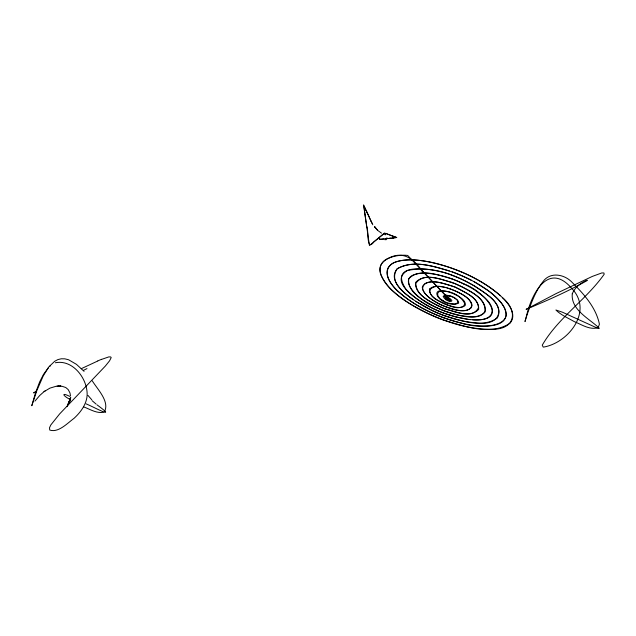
<?xml version="1.0" encoding="UTF-8"?>
<svg xmlns="http://www.w3.org/2000/svg" width="636" height="636" viewBox="0 0 636 636"><rect width="100%" height="100%" fill="white"/><g stroke="black" fill="none" stroke-linecap="round" stroke-linejoin="round"><path stroke-width="0.95" d="M67.058 406.65L70.501 397.969L69.698 401.117L70.222 399.026M70.23 399.448L68.895 403.057L70.779 397.58M69.133 402.318L69.857 400.744L67.925 404.782L70.047 400.124M69.666 401.292L67.416 405.514M34.932 401.101L39.718 395.505L44.003 391.681L49.902 388.143L55.928 386.314M429.968 288.633C434.221 284.833 440.724 286.653 445.749 287.583M104.527 411.595C109.75 401.419 97.515 389.359 92.284 380.861M48.582 367.473L43.598 374.23L39.678 381.839L35.378 393.183L31.8 405.712L36.944 390.377L43.153 376.075L48.845 366.885L54.744 361.24L57.932 359.579L61.271 358.784L64.8 358.831L68.616 359.769L76.463 364.356L84.079 371.345M49.552 366.511L50.578 365.605M445.176 297.72L446.456 296.622L445.136 296.082L445.176 297.72L446.838 299.524L448.976 300.709L450.336 300.733L450.137 299.532C440.04 290.62 431.645 280.071 421.938 270.705C413.702 259.098 403.566 250.568 388.898 257.993C371.758 265.148 383.238 282.933 392.825 291.018C403.2 300.216 415.197 307.593 427.758 313.453M45.14 390.886L44.003 391.681M374.413 241.434L384.311 233.42L386.036 233.484L393.199 236.298M374.127 241.608C365.962 252.619 368.967 230.2 366.71 226.265M35.95 391.331L33.565 392.865L35.855 392.293M83.364 370.414L86.989 368.578M81.233 368.705L97.721 361.025M395.974 237.57L392.134 238.023M101.386 359.459L108.788 356.907L110.656 356.931L111.205 357.575L109.575 360.811L105.314 366.09L59.665 413.893L50.864 424.896L49.505 427.742L49.727 430.055C58.369 433.029 67.4 423.194 74.054 418.321C80.589 412.271 86.504 404.512 87.132 395.322C87.8 378.969 72.989 359.197 55.388 362.759M445.136 296.082L447.14 295.358L450.646 295.923L454.43 297.624L457.141 299.914L457.904 302.084L456.608 303.579C440.637 307.904 425.174 284.697 449.469 292.186M103.342 412.279C96.418 413.543 89.946 409.194 83.65 406.881M443.117 296.551L445.224 296.098L445.502 297.457M448.086 296.964L449.278 296.734M383.675 238.945L380.304 239.287L378.412 237.435M388.183 238.532L390.735 238.134M56.795 386.195L60.746 386.052M387.292 238.643L385.146 238.786M445.955 296.034L447.426 295.907L445.812 295.009M58.464 386.076L56.85 386.1M60.857 386.124L58.52 386.036M472.635 319.821C480.085 320.457 491.731 319.829 492.423 310.233C491.024 300.756 481.77 295.454 474.822 290.048C459.828 280.778 442.791 274.211 425.079 273.114C390.289 273.607 418.345 300.248 433.267 306.083C442.863 310.432 452.657 314.828 463.262 315.917C470.6 316.998 481.5 319.002 485.26 310.662C484.632 295.7 466.093 289.205 454.581 283.418C443.205 280.325 423.87 271.047 415.721 283.616C416.826 297.545 433.68 303.253 444.604 308.706C454.661 311.091 472.31 320.027 478.542 307.57C477.302 296.01 463.708 292.329 455.145 286.979C445.566 284.403 434.666 279.156 424.967 283.569L423.012 285.946L422.67 288.927C425.023 296.122 432.281 299.969 438.49 303.499M59.999 386.068L61.469 386.203M469.996 319.534C512.656 323.374 484.497 291.113 463.938 283.966M470.409 319.646C446.711 316.474 422.972 306.687 406.094 289.388C385.75 259.011 439.5 269.537 452.244 275.452A146.359 141.017 -34.5 0 1 463.525 280.142M385.432 234.708L384.828 234.549M468.104 319.383L455.63 316.887L445.041 313.532M384.987 234.628L385.4 234.7M62.201 386.314L65.786 387.531L68.219 389.622L70 392.984L70.485 395.95M449.048 295.621L445.629 295.199L443.594 295.955A0.978 0.954 89.8 0 0 443.419 296.376L443.88 297.735L445.415 299.166M449.342 300.995C454.136 302.688 450.996 297.966 449.509 299.643L407.724 255.457C396.252 253.971 375.041 259.106 380.861 274.8C389.59 293.347 409.059 303.849 426.557 312.769C446.44 322.285 468.239 329.305 490.467 329.233C514.842 330.521 519.111 311.425 502.384 297.592M446.973 287.901L450.709 289.062M449.072 303.245L454.875 304.318L458.405 303.324A1.471 1.375 -13.3 0 0 458.691 302.728L457.817 300.462L454.438 297.799M448.801 305.487C453.834 306.759 460.424 309.255 464.98 305.63A2.496 2.369 -19.8 0 0 465.433 304.596C465.17 299.747 459.868 297.179 456.203 294.953M449.366 270.904C432.973 266.293 413.177 259.504 397.246 268.694C387.348 280.428 404.631 293.363 413.297 299.755M393.358 236.354L396.18 237.315A5.144 0.716 -0.4 0 1 395.815 237.562M451.473 282.257C440.605 279.371 424.633 272.709 415.626 282.392C414.489 294.158 428.728 300.375 437.242 305.439A94.215 91.401 -31.9 0 0 446.369 309.382C456.179 311.886 470.465 318.08 478.646 309.43C479.584 298.96 466.848 293.522 459.248 289.062A84.763 81.487 -34.9 0 0 451.067 285.715C442.712 283.465 427.519 277.28 422.28 287.162C422.28 291.439 425.85 294.619 428.815 297.243C435.223 302.283 442.553 306.139 450.463 308.206C456.934 309.986 465.162 313.087 470.878 307.983L471.777 305.312C469.94 296.948 460.671 293.641 453.754 290.286C446.599 287.798 437.139 283.386 430.5 289.078L429.793 291.805C431.375 298.133 438.093 300.78 443.538 303.078C449.636 305.844 457.602 310.265 463.946 305.876L464.685 303.483C460.536 294.659 448.165 289.253 438.816 291.797L437.584 293.617L437.989 296.018L439.842 298.546L443.244 300.741M451.862 278.854C438.76 275.324 419.657 267.343 408.686 278.854C407.135 293.037 424.395 300.574 434.603 306.687M453.015 268.646C438.92 263.614 424.117 259.806 409.059 259.862C401.555 260.18 391.999 260.983 387.857 268.249C384.557 276.596 391.522 284.586 396.936 290.191C406.484 299.453 418.075 306.321 430.016 312.022A176.323 170.726 -32.5 0 0 443.674 317.777M444.365 315.639C460.766 320.48 481.563 328.613 497.241 318.119C505.167 303.793 483.606 292.314 474.138 285.628M443.69 317.738C457.801 322.778 472.691 326.673 487.796 326.077C494.697 325.656 504.467 323.891 506.033 315.806C506.423 305.693 497.487 298.379 490.499 292.409C479.003 283.418 465.783 276.938 452.172 271.85M69.793 396.387C60.619 391.903 63.29 395.958 69.602 399.201M448.865 298.061L450.24 298.674M86.035 403.852C92.562 406.317 119.123 421.016 97.038 404.862M465.504 277.383L471.681 280.428M432.265 310.591L415.737 301.408M461.593 286.51C470.767 292.004 487.939 299.365 484.878 312.419C474.003 321.506 457.737 314.812 445.717 311.433A114.583 111.093 -32.3 0 1 434.579 306.727M464.606 280.627L473.168 285.103M458.103 292.194C484.918 305.805 468.104 316.497 447.068 307.228A73.522 71.423 -31.9 0 1 438.458 303.555M441.495 302.45C436.693 299.588 429.682 296.257 429.387 289.913A3.013 2.934 -49.2 0 1 429.968 288.633M381.513 233.166L377.935 230.582L374.501 226.583L376.965 229.612M474.146 281.724L488.321 290.7A73.553 70.461 -23.7 0 1 496.024 297.203C526.322 326.848 481.261 330.076 461.315 323.08C438.975 317.459 417.168 307.784 399.615 292.663C390.957 286.2 380.209 270.308 393.469 262.835C405.474 258.041 418.973 259.83 431.311 262.39C456.402 268.026 480.864 278.767 500.405 295.7M96.092 404.083L92.109 400.68M445.661 296.36L450.336 300.733M376.838 229.485L377.323 229.994M91.759 399.758L87.991 395.417M420.078 268.607L422.821 271.89M376.011 228.539L374.62 226.742M446.21 297.084L448.976 300.709M371.575 222.21L371.082 221.256M371.694 222.441L372.267 223.602M366.94 212.321L368.069 214.539A47.716 38.43 -32 0 1 368.435 215.294M370.955 221.002L370.446 219.945M372.147 223.498L363.569 204.887L369.452 245.568L384.462 233.038L396.785 237.522L379.501 239.462L378.682 237.689M370.311 219.666L368.427 215.302M372.37 223.84L372.799 224.818M366.098 210.516L363.903 205.897L365.016 214.523M366.662 225.931L365.064 214.865M446.456 296.622L446.838 299.524M427.742 313.484A196.794 190.506 -32.6 0 0 442.998 319.876C463.859 325.998 490.165 336.325 510.144 323.12C517.76 313.731 507.242 301.901 500.254 295.573C490.555 286.868 479.202 280.206 467.468 274.649A187.302 180.568 -34.2 0 0 452.999 268.686M465.488 277.415A166.831 160.797 -34.3 0 0 452.609 272.089C435.223 266.635 414.068 259.138 397.095 268.909C386.219 285.206 413.694 299.85 425.007 306.91C440.613 315.17 457.666 321.363 475.354 322.802C499.824 326.809 507.425 308.595 486.938 294.516C464.733 278.242 435.406 264.441 407.35 270.562C387.157 282.861 422.097 302.879 431.971 307.927A134.951 130.778 -32.5 0 0 445.017 313.588M444.349 315.671A155.86 150.947 -32.3 0 1 432.249 310.622M451.838 278.91A125.507 120.84 -34.3 0 1 463.914 284.014M451.449 282.312A105.139 101.172 -34.5 0 1 461.569 286.558M450.678 289.134A64.141 61.541 -35 0 1 458.071 292.25M448.762 305.582A53.003 51.572 -30.8 0 1 441.456 302.521M449.429 292.306A43.455 41.539 -35.4 0 1 456.155 295.04M449.024 303.372A32.516 31.784 -30.2 0 1 443.189 300.828M448.992 295.82A22.785 21.537 -35.1 0 1 454.366 297.918M449.278 301.226A12.164 12.06 -35.7 0 1 445.303 299.31M392.325 238.333A22.546 3.776 7.7 0 1 393.048 238.301M391.355 238.389A22.212 5.064 12.3 0 1 392.054 238.341M387.229 238.047A23.755 6.646 15 0 1 386.314 238.11M384.836 239.724A25.822 8.427 20.3 0 1 386.354 239.669M366.996 212.281A54.609 42.477 -52.8 0 1 366.161 210.476M97.833 360.898A27.952 4.452 -27.8 0 1 101.537 359.324M572.265 293.776C570.746 309.835 589.119 318.485 599.184 328.096L599.04 328.597L595.996 327.5L562.407 312.197L555.912 310.01C561.047 315.098 567.98 317.984 574.181 321.562C581.67 324.535 589.866 330.346 598.182 327.604L599.422 324.185C596.051 307.665 584.079 294.269 572.432 282.71C564.752 274.195 550.076 271.31 542.81 281.883C535.703 290.938 531.696 301.901 527.832 312.618C526.719 315.297 522.887 329.194 526.473 316.044C531.465 294.055 548.264 260.8 572.01 288.672C593.436 311.362 568.107 343.233 543.239 347.137L542.246 345.173C558.05 317.841 586.114 299.858 604.2 274.227L603.874 272.955L601.791 272.947L592.378 276.39L556.071 293.601L526.091 309.342C546.912 300.653 567.749 291.558 587.378 280.42L587.052 280.174C580.748 282.75 574.912 287.361 572.265 293.776M70.381 398.724L69.324 402.111L70.381 398.724"/></g></svg>
